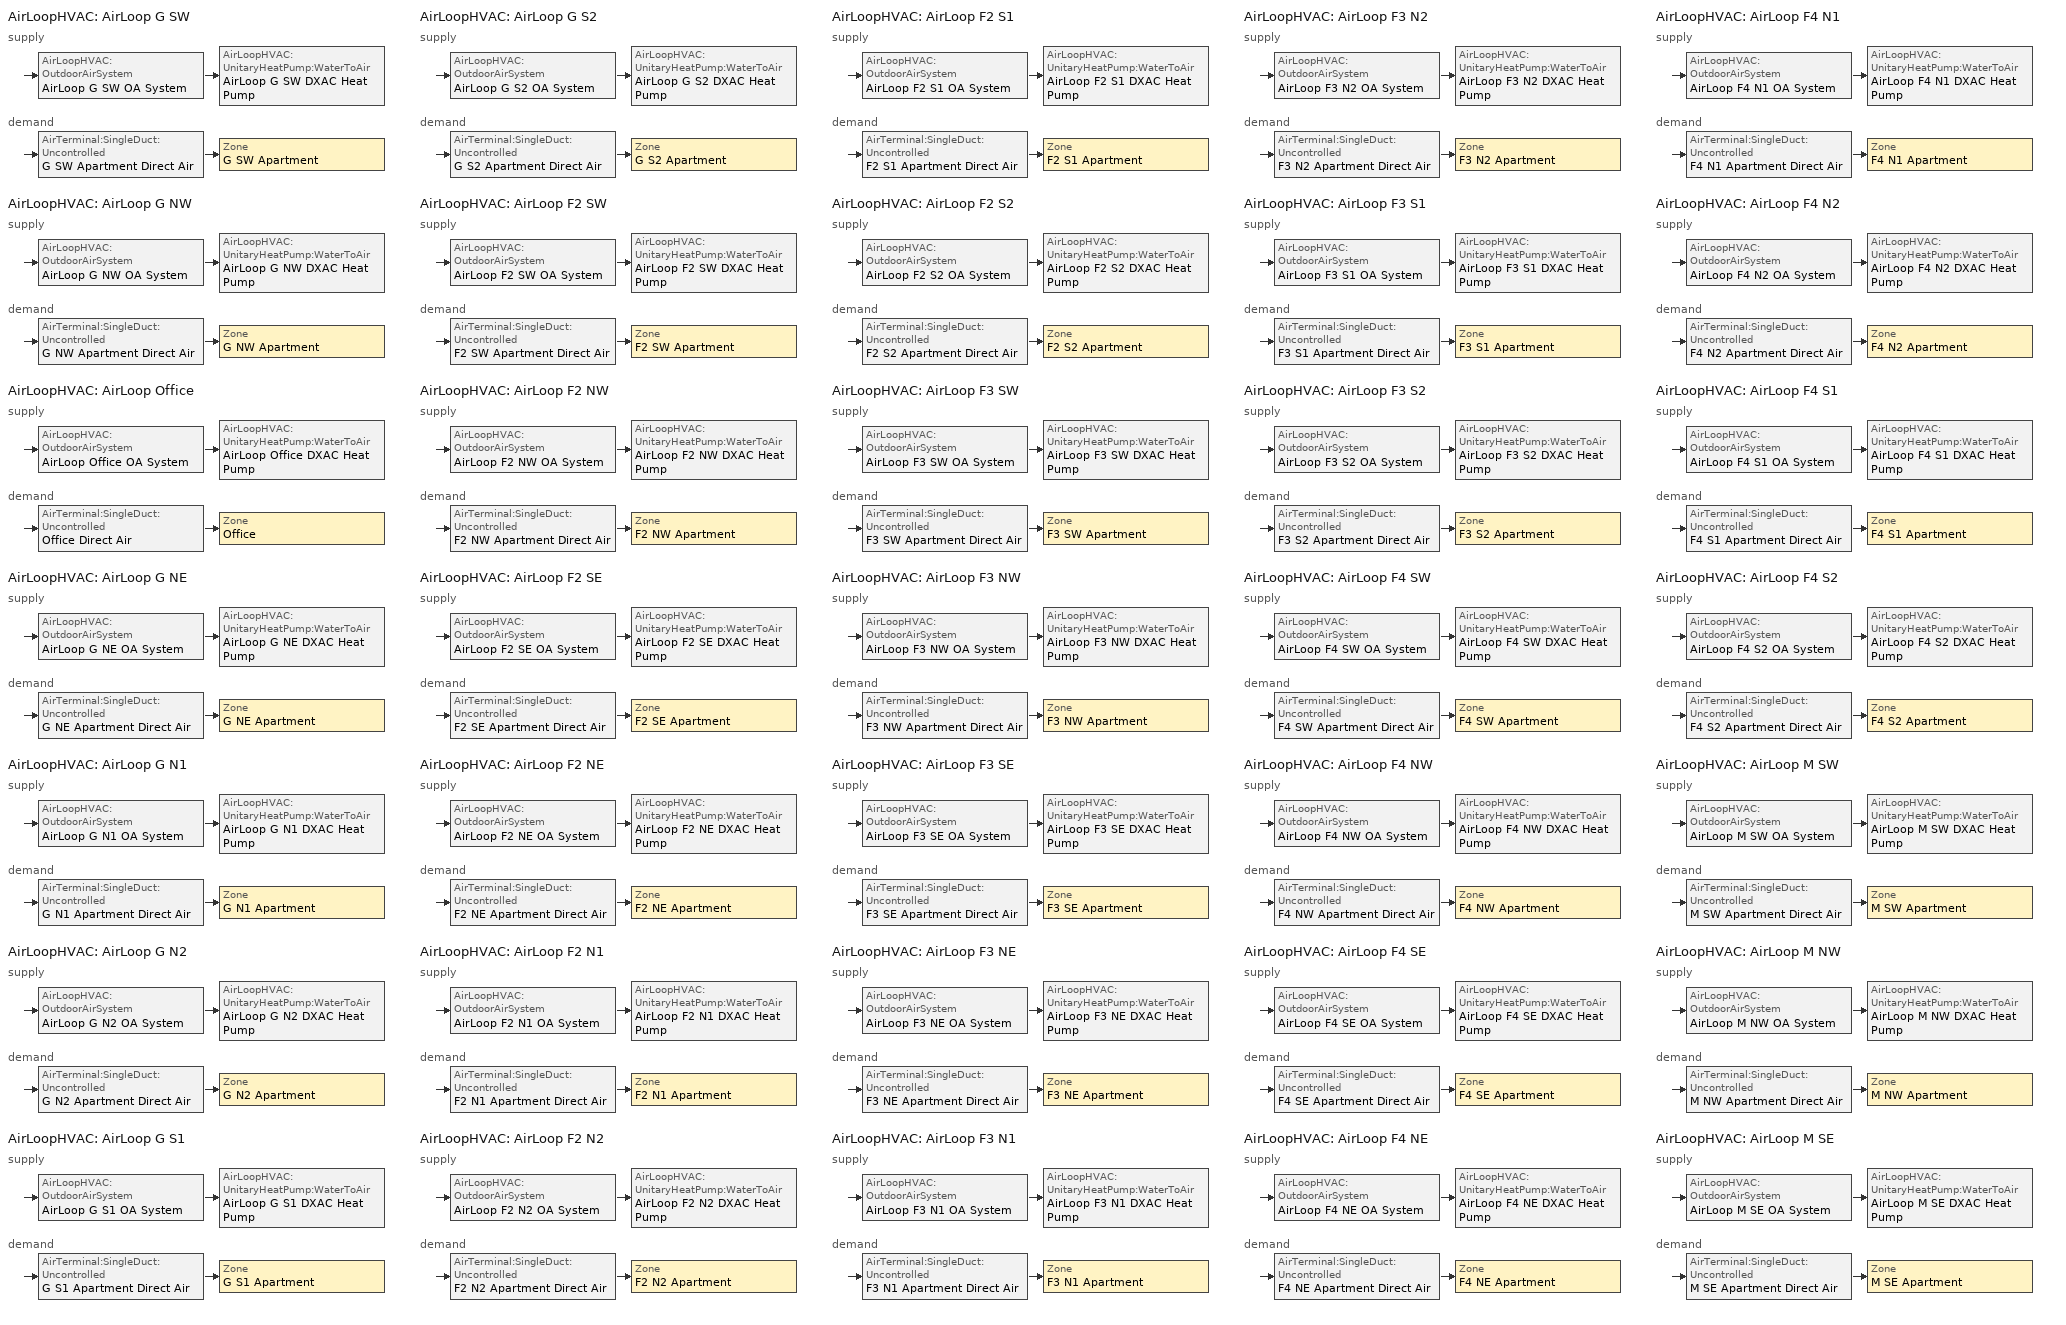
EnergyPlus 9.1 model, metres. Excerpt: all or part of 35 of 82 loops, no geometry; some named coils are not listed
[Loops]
AirLoopHVAC 'AirLoop G SW'
 supply: AirLoopHVAC:OutdoorAirSystem 'AirLoop G SW OA System' > AirLoopHVAC:UnitaryHeatPump:WaterToAir 'AirLoop G SW DXAC Heat Pump'
 demand: AirTerminal:SingleDuct:Uncontrolled 'G SW Apartment Direct Air' > Zone 'G SW Apartment'
AirLoopHVAC 'AirLoop G NW'
 supply: AirLoopHVAC:OutdoorAirSystem 'AirLoop G NW OA System' > AirLoopHVAC:UnitaryHeatPump:WaterToAir 'AirLoop G NW DXAC Heat Pump'
 demand: AirTerminal:SingleDuct:Uncontrolled 'G NW Apartment Direct Air' > Zone 'G NW Apartment'
AirLoopHVAC 'AirLoop Office'
 supply: AirLoopHVAC:OutdoorAirSystem 'AirLoop Office OA System' > AirLoopHVAC:UnitaryHeatPump:WaterToAir 'AirLoop Office DXAC Heat Pump'
 demand: AirTerminal:SingleDuct:Uncontrolled 'Office Direct Air' > Zone 'Office'
AirLoopHVAC 'AirLoop G NE'
 supply: AirLoopHVAC:OutdoorAirSystem 'AirLoop G NE OA System' > AirLoopHVAC:UnitaryHeatPump:WaterToAir 'AirLoop G NE DXAC Heat Pump'
 demand: AirTerminal:SingleDuct:Uncontrolled 'G NE Apartment Direct Air' > Zone 'G NE Apartment'
AirLoopHVAC 'AirLoop G N1'
 supply: AirLoopHVAC:OutdoorAirSystem 'AirLoop G N1 OA System' > AirLoopHVAC:UnitaryHeatPump:WaterToAir 'AirLoop G N1 DXAC Heat Pump'
 demand: AirTerminal:SingleDuct:Uncontrolled 'G N1 Apartment Direct Air' > Zone 'G N1 Apartment'
AirLoopHVAC 'AirLoop G N2'
 supply: AirLoopHVAC:OutdoorAirSystem 'AirLoop G N2 OA System' > AirLoopHVAC:UnitaryHeatPump:WaterToAir 'AirLoop G N2 DXAC Heat Pump'
 demand: AirTerminal:SingleDuct:Uncontrolled 'G N2 Apartment Direct Air' > Zone 'G N2 Apartment'
AirLoopHVAC 'AirLoop G S1'
 supply: AirLoopHVAC:OutdoorAirSystem 'AirLoop G S1 OA System' > AirLoopHVAC:UnitaryHeatPump:WaterToAir 'AirLoop G S1 DXAC Heat Pump'
 demand: AirTerminal:SingleDuct:Uncontrolled 'G S1 Apartment Direct Air' > Zone 'G S1 Apartment'
AirLoopHVAC 'AirLoop G S2'
 supply: AirLoopHVAC:OutdoorAirSystem 'AirLoop G S2 OA System' > AirLoopHVAC:UnitaryHeatPump:WaterToAir 'AirLoop G S2 DXAC Heat Pump'
 demand: AirTerminal:SingleDuct:Uncontrolled 'G S2 Apartment Direct Air' > Zone 'G S2 Apartment'
AirLoopHVAC 'AirLoop F2 SW'
 supply: AirLoopHVAC:OutdoorAirSystem 'AirLoop F2 SW OA System' > AirLoopHVAC:UnitaryHeatPump:WaterToAir 'AirLoop F2 SW DXAC Heat Pump'
 demand: AirTerminal:SingleDuct:Uncontrolled 'F2 SW Apartment Direct Air' > Zone 'F2 SW Apartment'
AirLoopHVAC 'AirLoop F2 NW'
 supply: AirLoopHVAC:OutdoorAirSystem 'AirLoop F2 NW OA System' > AirLoopHVAC:UnitaryHeatPump:WaterToAir 'AirLoop F2 NW DXAC Heat Pump'
 demand: AirTerminal:SingleDuct:Uncontrolled 'F2 NW Apartment Direct Air' > Zone 'F2 NW Apartment'
AirLoopHVAC 'AirLoop F2 SE'
 supply: AirLoopHVAC:OutdoorAirSystem 'AirLoop F2 SE OA System' > AirLoopHVAC:UnitaryHeatPump:WaterToAir 'AirLoop F2 SE DXAC Heat Pump'
 demand: AirTerminal:SingleDuct:Uncontrolled 'F2 SE Apartment Direct Air' > Zone 'F2 SE Apartment'
AirLoopHVAC 'AirLoop F2 NE'
 supply: AirLoopHVAC:OutdoorAirSystem 'AirLoop F2 NE OA System' > AirLoopHVAC:UnitaryHeatPump:WaterToAir 'AirLoop F2 NE DXAC Heat Pump'
 demand: AirTerminal:SingleDuct:Uncontrolled 'F2 NE Apartment Direct Air' > Zone 'F2 NE Apartment'
AirLoopHVAC 'AirLoop F2 N1'
 supply: AirLoopHVAC:OutdoorAirSystem 'AirLoop F2 N1 OA System' > AirLoopHVAC:UnitaryHeatPump:WaterToAir 'AirLoop F2 N1 DXAC Heat Pump'
 demand: AirTerminal:SingleDuct:Uncontrolled 'F2 N1 Apartment Direct Air' > Zone 'F2 N1 Apartment'
AirLoopHVAC 'AirLoop F2 N2'
 supply: AirLoopHVAC:OutdoorAirSystem 'AirLoop F2 N2 OA System' > AirLoopHVAC:UnitaryHeatPump:WaterToAir 'AirLoop F2 N2 DXAC Heat Pump'
 demand: AirTerminal:SingleDuct:Uncontrolled 'F2 N2 Apartment Direct Air' > Zone 'F2 N2 Apartment'
AirLoopHVAC 'AirLoop F2 S1'
 supply: AirLoopHVAC:OutdoorAirSystem 'AirLoop F2 S1 OA System' > AirLoopHVAC:UnitaryHeatPump:WaterToAir 'AirLoop F2 S1 DXAC Heat Pump'
 demand: AirTerminal:SingleDuct:Uncontrolled 'F2 S1 Apartment Direct Air' > Zone 'F2 S1 Apartment'
AirLoopHVAC 'AirLoop F2 S2'
 supply: AirLoopHVAC:OutdoorAirSystem 'AirLoop F2 S2 OA System' > AirLoopHVAC:UnitaryHeatPump:WaterToAir 'AirLoop F2 S2 DXAC Heat Pump'
 demand: AirTerminal:SingleDuct:Uncontrolled 'F2 S2 Apartment Direct Air' > Zone 'F2 S2 Apartment'
AirLoopHVAC 'AirLoop F3 SW'
 supply: AirLoopHVAC:OutdoorAirSystem 'AirLoop F3 SW OA System' > AirLoopHVAC:UnitaryHeatPump:WaterToAir 'AirLoop F3 SW DXAC Heat Pump'
 demand: AirTerminal:SingleDuct:Uncontrolled 'F3 SW Apartment Direct Air' > Zone 'F3 SW Apartment'
AirLoopHVAC 'AirLoop F3 NW'
 supply: AirLoopHVAC:OutdoorAirSystem 'AirLoop F3 NW OA System' > AirLoopHVAC:UnitaryHeatPump:WaterToAir 'AirLoop F3 NW DXAC Heat Pump'
 demand: AirTerminal:SingleDuct:Uncontrolled 'F3 NW Apartment Direct Air' > Zone 'F3 NW Apartment'
AirLoopHVAC 'AirLoop F3 SE'
 supply: AirLoopHVAC:OutdoorAirSystem 'AirLoop F3 SE OA System' > AirLoopHVAC:UnitaryHeatPump:WaterToAir 'AirLoop F3 SE DXAC Heat Pump'
 demand: AirTerminal:SingleDuct:Uncontrolled 'F3 SE Apartment Direct Air' > Zone 'F3 SE Apartment'
AirLoopHVAC 'AirLoop F3 NE'
 supply: AirLoopHVAC:OutdoorAirSystem 'AirLoop F3 NE OA System' > AirLoopHVAC:UnitaryHeatPump:WaterToAir 'AirLoop F3 NE DXAC Heat Pump'
 demand: AirTerminal:SingleDuct:Uncontrolled 'F3 NE Apartment Direct Air' > Zone 'F3 NE Apartment'
AirLoopHVAC 'AirLoop F3 N1'
 supply: AirLoopHVAC:OutdoorAirSystem 'AirLoop F3 N1 OA System' > AirLoopHVAC:UnitaryHeatPump:WaterToAir 'AirLoop F3 N1 DXAC Heat Pump'
 demand: AirTerminal:SingleDuct:Uncontrolled 'F3 N1 Apartment Direct Air' > Zone 'F3 N1 Apartment'
AirLoopHVAC 'AirLoop F3 N2'
 supply: AirLoopHVAC:OutdoorAirSystem 'AirLoop F3 N2 OA System' > AirLoopHVAC:UnitaryHeatPump:WaterToAir 'AirLoop F3 N2 DXAC Heat Pump'
 demand: AirTerminal:SingleDuct:Uncontrolled 'F3 N2 Apartment Direct Air' > Zone 'F3 N2 Apartment'
AirLoopHVAC 'AirLoop F3 S1'
 supply: AirLoopHVAC:OutdoorAirSystem 'AirLoop F3 S1 OA System' > AirLoopHVAC:UnitaryHeatPump:WaterToAir 'AirLoop F3 S1 DXAC Heat Pump'
 demand: AirTerminal:SingleDuct:Uncontrolled 'F3 S1 Apartment Direct Air' > Zone 'F3 S1 Apartment'
AirLoopHVAC 'AirLoop F3 S2'
 supply: AirLoopHVAC:OutdoorAirSystem 'AirLoop F3 S2 OA System' > AirLoopHVAC:UnitaryHeatPump:WaterToAir 'AirLoop F3 S2 DXAC Heat Pump'
 demand: AirTerminal:SingleDuct:Uncontrolled 'F3 S2 Apartment Direct Air' > Zone 'F3 S2 Apartment'
AirLoopHVAC 'AirLoop F4 SW'
 supply: AirLoopHVAC:OutdoorAirSystem 'AirLoop F4 SW OA System' > AirLoopHVAC:UnitaryHeatPump:WaterToAir 'AirLoop F4 SW DXAC Heat Pump'
 demand: AirTerminal:SingleDuct:Uncontrolled 'F4 SW Apartment Direct Air' > Zone 'F4 SW Apartment'
AirLoopHVAC 'AirLoop F4 NW'
 supply: AirLoopHVAC:OutdoorAirSystem 'AirLoop F4 NW OA System' > AirLoopHVAC:UnitaryHeatPump:WaterToAir 'AirLoop F4 NW DXAC Heat Pump'
 demand: AirTerminal:SingleDuct:Uncontrolled 'F4 NW Apartment Direct Air' > Zone 'F4 NW Apartment'
AirLoopHVAC 'AirLoop F4 SE'
 supply: AirLoopHVAC:OutdoorAirSystem 'AirLoop F4 SE OA System' > AirLoopHVAC:UnitaryHeatPump:WaterToAir 'AirLoop F4 SE DXAC Heat Pump'
 demand: AirTerminal:SingleDuct:Uncontrolled 'F4 SE Apartment Direct Air' > Zone 'F4 SE Apartment'
AirLoopHVAC 'AirLoop F4 NE'
 supply: AirLoopHVAC:OutdoorAirSystem 'AirLoop F4 NE OA System' > AirLoopHVAC:UnitaryHeatPump:WaterToAir 'AirLoop F4 NE DXAC Heat Pump'
 demand: AirTerminal:SingleDuct:Uncontrolled 'F4 NE Apartment Direct Air' > Zone 'F4 NE Apartment'
AirLoopHVAC 'AirLoop F4 N1'
 supply: AirLoopHVAC:OutdoorAirSystem 'AirLoop F4 N1 OA System' > AirLoopHVAC:UnitaryHeatPump:WaterToAir 'AirLoop F4 N1 DXAC Heat Pump'
 demand: AirTerminal:SingleDuct:Uncontrolled 'F4 N1 Apartment Direct Air' > Zone 'F4 N1 Apartment'
AirLoopHVAC 'AirLoop F4 N2'
 supply: AirLoopHVAC:OutdoorAirSystem 'AirLoop F4 N2 OA System' > AirLoopHVAC:UnitaryHeatPump:WaterToAir 'AirLoop F4 N2 DXAC Heat Pump'
 demand: AirTerminal:SingleDuct:Uncontrolled 'F4 N2 Apartment Direct Air' > Zone 'F4 N2 Apartment'
AirLoopHVAC 'AirLoop F4 S1'
 supply: AirLoopHVAC:OutdoorAirSystem 'AirLoop F4 S1 OA System' > AirLoopHVAC:UnitaryHeatPump:WaterToAir 'AirLoop F4 S1 DXAC Heat Pump'
 demand: AirTerminal:SingleDuct:Uncontrolled 'F4 S1 Apartment Direct Air' > Zone 'F4 S1 Apartment'
AirLoopHVAC 'AirLoop F4 S2'
 supply: AirLoopHVAC:OutdoorAirSystem 'AirLoop F4 S2 OA System' > AirLoopHVAC:UnitaryHeatPump:WaterToAir 'AirLoop F4 S2 DXAC Heat Pump'
 demand: AirTerminal:SingleDuct:Uncontrolled 'F4 S2 Apartment Direct Air' > Zone 'F4 S2 Apartment'
AirLoopHVAC 'AirLoop M SW'
 supply: AirLoopHVAC:OutdoorAirSystem 'AirLoop M SW OA System' > AirLoopHVAC:UnitaryHeatPump:WaterToAir 'AirLoop M SW DXAC Heat Pump'
 demand: AirTerminal:SingleDuct:Uncontrolled 'M SW Apartment Direct Air' > Zone 'M SW Apartment'
AirLoopHVAC 'AirLoop M NW'
 supply: AirLoopHVAC:OutdoorAirSystem 'AirLoop M NW OA System' > AirLoopHVAC:UnitaryHeatPump:WaterToAir 'AirLoop M NW DXAC Heat Pump'
 demand: AirTerminal:SingleDuct:Uncontrolled 'M NW Apartment Direct Air' > Zone 'M NW Apartment'
AirLoopHVAC 'AirLoop M SE'
 supply: AirLoopHVAC:OutdoorAirSystem 'AirLoop M SE OA System' > AirLoopHVAC:UnitaryHeatPump:WaterToAir 'AirLoop M SE DXAC Heat Pump'
 demand: AirTerminal:SingleDuct:Uncontrolled 'M SE Apartment Direct Air' > Zone 'M SE Apartment'
[Sizing:Zone] Zone Cooling Design Supply Air Temperature Input Method=SupplyAirTemperature; Zone Cooling Design Supply Air Temperature {C}=14; Zone Heating Design Supply Air Temperature Input Method=SupplyAirTemperature; Zone Heating Design Supply Air Temperature {C}=40; Zone Cooling Design Supply Air Humidity Ratio {kgWater/kgDryAir}=0.008; Zone Heating Design Supply Air Humidity Ratio {kgWater/kgDryAir}=0.008; Cooling Design Air Flow Method=DesignDay; Cooling Design Air Flow Rate {m3/s}=0; Cooling Minimum Air Flow Fraction=0; Heating Design Air Flow Method=DesignDay; Heating Design Air Flow Rate {m3/s}=0; Heating Maximum Air Flow Fraction=0
Name | Design Specification Outdoor Air Object
G SW Apartment | SZ DSOA G SW Apartment
G NW Apartment | SZ DSOA G NW Apartment
Office | SZ DSOA Office
G NE Apartment | SZ DSOA G NE Apartment
G N1 Apartment | SZ DSOA G N1 Apartment
G N2 Apartment | SZ DSOA G N2 Apartment
G S1 Apartment | SZ DSOA G S1 Apartment
G S2 Apartment | SZ DSOA G S2 Apartment
F2 SW Apartment | SZ DSOA F2 SW Apartment
F2 NW Apartment | SZ DSOA F2 NW Apartment
F2 SE Apartment | SZ DSOA F2 SE Apartment
F2 NE Apartment | SZ DSOA F2 NE Apartment
F2 N1 Apartment | SZ DSOA F2 N1 Apartment
F2 N2 Apartment | SZ DSOA F2 N2 Apartment
F2 S1 Apartment | SZ DSOA F2 S1 Apartment
F2 S2 Apartment | SZ DSOA F2 S2 Apartment
F3 SW Apartment | SZ DSOA F3 SW Apartment
F3 NW Apartment | SZ DSOA F3 NW Apartment
F3 SE Apartment | SZ DSOA F3 SE Apartment
F3 NE Apartment | SZ DSOA F3 NE Apartment
F3 N1 Apartment | SZ DSOA F3 N1 Apartment
F3 N2 Apartment | SZ DSOA F3 N2 Apartment
F3 S1 Apartment | SZ DSOA F3 S1 Apartment
F3 S2 Apartment | SZ DSOA F3 S2 Apartment
F4 SW Apartment | SZ DSOA F4 SW Apartment
F4 NW Apartment | SZ DSOA F4 NW Apartment
F4 SE Apartment | SZ DSOA F4 SE Apartment
F4 NE Apartment | SZ DSOA F4 NE Apartment
F4 N1 Apartment | SZ DSOA F4 N1 Apartment
F4 N2 Apartment | SZ DSOA F4 N2 Apartment
F4 S1 Apartment | SZ DSOA F4 S1 Apartment
F4 S2 Apartment | SZ DSOA F4 S2 Apartment
M SW Apartment | SZ DSOA M SW Apartment
M NW Apartment | SZ DSOA M NW Apartment
M SE Apartment | SZ DSOA M SE Apartment
[DesignSpecification:OutdoorAir] Outdoor Air Method=Flow/Area
Name | Outdoor Air Flow per Zone Floor Area {m3/s-m2}
SZ DSOA G SW Apartment; SZ DSOA G NW Apartment; SZ DSOA G NE Apartment; SZ DSOA G N1 Apartment; SZ DSOA G N2 Apartment; SZ DSOA G S1 Apartment; SZ DSOA G S2 Apartment; SZ DSOA F2 SW Apartment; SZ DSOA F2 NW Apartment; SZ DSOA F2 SE Apartment; SZ DSOA F2 NE Apartment; SZ DSOA F2 N1 Apartment; SZ DSOA F2 N2 Apartment; SZ DSOA F2 S1 Apartment; SZ DSOA F2 S2 Apartment; SZ DSOA F3 SW Apartment; SZ DSOA F3 NW Apartment; SZ DSOA F3 SE Apartment; SZ DSOA F3 NE Apartment; SZ DSOA F3 N1 Apartment; SZ DSOA F3 N2 Apartment; SZ DSOA F3 S1 Apartment; SZ DSOA F3 S2 Apartment; SZ DSOA F4 SW Apartment; SZ DSOA F4 NW Apartment; SZ DSOA F4 SE Apartment; SZ DSOA F4 NE Apartment; SZ DSOA F4 N1 Apartment; SZ DSOA F4 N2 Apartment; SZ DSOA F4 S1 Apartment; SZ DSOA F4 S2 Apartment; SZ DSOA M SW Apartment; SZ DSOA M NW Apartment; SZ DSOA M SE Apartment | 0.000294083
SZ DSOA Office | 0.000431773
[Sizing:System] Type of Load to Size On=Sensible; Design Outdoor Air Flow Rate {m3/s}=autosize; Central Heating Maximum System Air Flow Ratio=1; Preheat Design Temperature {C}=7; Preheat Design Humidity Ratio {kgWater/kgDryAir}=0.008; Precool Design Temperature {C}=11; Precool Design Humidity Ratio {kgWater/kgDryAir}=0.008; Central Cooling Design Supply Air Temperature {C}=14; Central Heating Design Supply Air Temperature {C}=40; Type of Zone Sum to Use=NonCoincident; 100% Outdoor Air in Cooling=No; 100% Outdoor Air in Heating=No; Central Cooling Design Supply Air Humidity Ratio {kgWater/kgDryAir}=0.008; Central Heating Design Supply Air Humidity Ratio {kgWater/kgDryAir}=0.008; Cooling Supply Air Flow Rate Method=DesignDay; Cooling Supply Air Flow Rate {m3/s}=0; Heating Supply Air Flow Rate Method=DesignDay; Heating Supply Air Flow Rate {m3/s}=0; System Outdoor Air Method=ZoneSum; Zone Maximum Outdoor Air Fraction=1; Cooling Design Capacity Method=CoolingDesignCapacity; Cooling Design Capacity {W}=autosize; Heating Design Capacity Method=HeatingDesignCapacity; Heating Design Capacity {W}=autosize; Central Cooling Capacity Control Method=OnOff
AirLoop G SW; AirLoop G NW; AirLoop Office; AirLoop G NE; AirLoop G N1; AirLoop G N2; AirLoop G S1; AirLoop G S2; AirLoop F2 SW; AirLoop F2 NW; AirLoop F2 SE; AirLoop F2 NE; AirLoop F2 N1; AirLoop F2 N2; AirLoop F2 S1; AirLoop F2 S2; AirLoop F3 SW; AirLoop F3 NW; AirLoop F3 SE; AirLoop F3 NE; AirLoop F3 N1; AirLoop F3 N2; AirLoop F3 S1; AirLoop F3 S2; AirLoop F4 SW; AirLoop F4 NW; AirLoop F4 SE; AirLoop F4 NE; AirLoop F4 N1; AirLoop F4 N2; AirLoop F4 S1; AirLoop F4 S2; AirLoop M SW; AirLoop M NW; AirLoop M SE
[ZoneControl:Thermostat] Control 1=AptCoolingSetPoint; Control 2=AptHeatingSetPoint
Name | Zone or ZoneList | Control Type Schedule | Control 3
G SW Apartment Thermostat | G SW Apartment | ZONE CONTROL TYPE SCHED | S Apartment Cooling Setpoints Dual SP Control
G NW Apartment Thermostat | G NW Apartment | Zone Control Type Sched | N Apartment Cooling Setpoints Dual SP Control
Office Thermostat | Office | Zone Control Type Sched | Apartment Cooling Setpoints Dual SP Control
G NE Apartment Thermostat | G NE Apartment | Zone Control Type Sched | N Apartment Cooling Setpoints Dual SP Control
G N1 Apartment Thermostat | G N1 Apartment | Zone Control Type Sched | N Apartment Cooling Setpoints Dual SP Control
G N2 Apartment Thermostat | G N2 Apartment | Zone Control Type Sched | N Apartment Cooling Setpoints Dual SP Control
G S1 Apartment Thermostat | G S1 Apartment | Zone Control Type Sched | S Apartment Cooling Setpoints Dual SP Control
G S2 Apartment Thermostat | G S2 Apartment | Zone Control Type Sched | S Apartment Cooling Setpoints Dual SP Control
F2 SW Apartment Thermostat | F2 SW Apartment | Zone Control Type Sched | S Apartment Cooling Setpoints Dual SP Control
F2 NW Apartment Thermostat | F2 NW Apartment | Zone Control Type Sched | N Apartment Cooling Setpoints Dual SP Control
F2 SE Apartment Thermostat | F2 SE Apartment | Zone Control Type Sched | S Apartment Cooling Setpoints Dual SP Control
F2 NE Apartment Thermostat | F2 NE Apartment | Zone Control Type Sched | N Apartment Cooling Setpoints Dual SP Control
F2 N1 Apartment Thermostat | F2 N1 Apartment | Zone Control Type Sched | N Apartment Cooling Setpoints Dual SP Control
F2 N2 Apartment Thermostat | F2 N2 Apartment | Zone Control Type Sched | N Apartment Cooling Setpoints Dual SP Control
F2 S1 Apartment Thermostat | F2 S1 Apartment | Zone Control Type Sched | S Apartment Cooling Setpoints Dual SP Control
F2 S2 Apartment Thermostat | F2 S2 Apartment | Zone Control Type Sched | S Apartment Cooling Setpoints Dual SP Control
F3 SW Apartment Thermostat | F3 SW Apartment | Zone Control Type Sched | S Apartment Cooling Setpoints Dual SP Control
F3 NW Apartment Thermostat | F3 NW Apartment | Zone Control Type Sched | N Apartment Cooling Setpoints Dual SP Control
F3 SE Apartment Thermostat | F3 SE Apartment | Zone Control Type Sched | S Apartment Cooling Setpoints Dual SP Control
F3 NE Apartment Thermostat | F3 NE Apartment | Zone Control Type Sched | N Apartment Cooling Setpoints Dual SP Control
F3 N1 Apartment Thermostat | F3 N1 Apartment | Zone Control Type Sched | N Apartment Cooling Setpoints Dual SP Control
F3 N2 Apartment Thermostat | F3 N2 Apartment | Zone Control Type Sched | N Apartment Cooling Setpoints Dual SP Control
F3 S1 Apartment Thermostat | F3 S1 Apartment | Zone Control Type Sched | S Apartment Cooling Setpoints Dual SP Control
F3 S2 Apartment Thermostat | F3 S2 Apartment | Zone Control Type Sched | S Apartment Cooling Setpoints Dual SP Control
F4 SW Apartment Thermostat | F4 SW Apartment | Zone Control Type Sched | S Apartment Cooling Setpoints Dual SP Control
F4 NW Apartment Thermostat | F4 NW Apartment | Zone Control Type Sched | N Apartment Cooling Setpoints Dual SP Control
F4 SE Apartment Thermostat | F4 SE Apartment | Zone Control Type Sched | S Apartment Cooling Setpoints Dual SP Control
F4 NE Apartment Thermostat | F4 NE Apartment | Zone Control Type Sched | N Apartment Cooling Setpoints Dual SP Control
F4 N1 Apartment Thermostat | F4 N1 Apartment | Zone Control Type Sched | N Apartment Cooling Setpoints Dual SP Control
F4 N2 Apartment Thermostat | F4 N2 Apartment | Zone Control Type Sched | N Apartment Cooling Setpoints Dual SP Control
F4 S1 Apartment Thermostat | F4 S1 Apartment | Zone Control Type Sched | S Apartment Cooling Setpoints Dual SP Control
F4 S2 Apartment Thermostat | F4 S2 Apartment | Zone Control Type Sched | S Apartment Cooling Setpoints Dual SP Control
M SW Apartment Thermostat | M SW Apartment | Zone Control Type Sched | S Apartment Cooling Setpoints Dual SP Control
M NW Apartment Thermostat | M NW Apartment | Zone Control Type Sched | N Apartment Cooling Setpoints Dual SP Control
M SE Apartment Thermostat | M SE Apartment | Zone Control Type Sched | S Apartment Cooling Setpoints Dual SP Control
[ThermostatSetpoint:SingleHeating]
AptHeatingSetPoint: Setpoint Temperature Schedule=HTGSETP_APT_SCH
[ThermostatSetpoint:SingleCooling]
AptCoolingSetPoint: Setpoint Temperature Schedule=CLGSETP_APT_SCH
[ThermostatSetpoint:DualSetpoint]
Name | Heating Setpoint Temperature Schedule | Cooling Setpoint Temperature Schedule
Apartment Cooling Setpoints Dual SP Control | HTGSETP_APT_SCH | CLGSETP_APT_SCH
S Apartment Cooling Setpoints Dual SP Control | S HTGSETP_APT_SCH | S CLGSETP_APT_SCH
N Apartment Cooling Setpoints Dual SP Control | N HTGSETP_APT_SCH | N CLGSETP_APT_SCH
[AirTerminal:SingleDuct:Uncontrolled] Availability Schedule=All On; Maximum Air Flow Rate {m3/s}=autosize
G SW Apartment Direct Air; G NW Apartment Direct Air; Office Direct Air; G NE Apartment Direct Air; G N1 Apartment Direct Air; G N2 Apartment Direct Air; G S1 Apartment Direct Air; G S2 Apartment Direct Air; F2 SW Apartment Direct Air; F2 NW Apartment Direct Air; F2 SE Apartment Direct Air; F2 NE Apartment Direct Air; F2 N1 Apartment Direct Air; F2 N2 Apartment Direct Air; F2 S1 Apartment Direct Air; F2 S2 Apartment Direct Air; F3 SW Apartment Direct Air; F3 NW Apartment Direct Air; F3 SE Apartment Direct Air; F3 NE Apartment Direct Air; F3 N1 Apartment Direct Air; F3 N2 Apartment Direct Air; F3 S1 Apartment Direct Air; F3 S2 Apartment Direct Air; F4 SW Apartment Direct Air; F4 NW Apartment Direct Air; F4 SE Apartment Direct Air; F4 NE Apartment Direct Air; F4 N1 Apartment Direct Air; F4 N2 Apartment Direct Air; F4 S1 Apartment Direct Air; F4 S2 Apartment Direct Air; M SW Apartment Direct Air; M NW Apartment Direct Air; M SE Apartment Direct Air
[Zone equipment]
G SW Apartment: G SW Apartment Direct Air
G NW Apartment: G NW Apartment Direct Air
Office: Office Direct Air
G NE Apartment: G NE Apartment Direct Air
G N1 Apartment: G N1 Apartment Direct Air
G N2 Apartment: G N2 Apartment Direct Air
G S1 Apartment: G S1 Apartment Direct Air
G S2 Apartment: G S2 Apartment Direct Air
F2 SW Apartment: F2 SW Apartment Direct Air
F2 NW Apartment: F2 NW Apartment Direct Air
F2 SE Apartment: F2 SE Apartment Direct Air
F2 NE Apartment: F2 NE Apartment Direct Air
F2 N1 Apartment: F2 N1 Apartment Direct Air
F2 N2 Apartment: F2 N2 Apartment Direct Air
F2 S1 Apartment: F2 S1 Apartment Direct Air
F2 S2 Apartment: F2 S2 Apartment Direct Air
F3 SW Apartment: F3 SW Apartment Direct Air
F3 NW Apartment: F3 NW Apartment Direct Air
F3 SE Apartment: F3 SE Apartment Direct Air
F3 NE Apartment: F3 NE Apartment Direct Air
F3 N1 Apartment: F3 N1 Apartment Direct Air
F3 N2 Apartment: F3 N2 Apartment Direct Air
F3 S1 Apartment: F3 S1 Apartment Direct Air
F3 S2 Apartment: F3 S2 Apartment Direct Air
F4 SW Apartment: F4 SW Apartment Direct Air
F4 NW Apartment: F4 NW Apartment Direct Air
F4 SE Apartment: F4 SE Apartment Direct Air
F4 NE Apartment: F4 NE Apartment Direct Air
F4 N1 Apartment: F4 N1 Apartment Direct Air
F4 N2 Apartment: F4 N2 Apartment Direct Air
F4 S1 Apartment: F4 S1 Apartment Direct Air
F4 S2 Apartment: F4 S2 Apartment Direct Air
M SW Apartment: M SW Apartment Direct Air
M NW Apartment: M NW Apartment Direct Air
M SE Apartment: M SE Apartment Direct Air
[Fan:OnOff] Availability Schedule=All On; Fan Total Efficiency=0.55575; Pressure Rise {Pa}=622.5; Maximum Flow Rate {m3/s}=autosize; Motor Efficiency=0.855; Motor In Airstream Fraction=1
AirLoop G SW Supply Fan; AirLoop G NW Supply Fan; AirLoop Office Supply Fan; AirLoop G NE Supply Fan; AirLoop G N1 Supply Fan; AirLoop G N2 Supply Fan; AirLoop G S1 Supply Fan; AirLoop G S2 Supply Fan; AirLoop F2 SW Supply Fan; AirLoop F2 NW Supply Fan; AirLoop F2 SE Supply Fan; AirLoop F2 NE Supply Fan; AirLoop F2 N1 Supply Fan; AirLoop F2 N2 Supply Fan; AirLoop F2 S1 Supply Fan; AirLoop F2 S2 Supply Fan; AirLoop F3 SW Supply Fan; AirLoop F3 NW Supply Fan; AirLoop F3 SE Supply Fan; AirLoop F3 NE Supply Fan; AirLoop F3 N1 Supply Fan; AirLoop F3 N2 Supply Fan; AirLoop F3 S1 Supply Fan; AirLoop F3 S2 Supply Fan; AirLoop F4 SW Supply Fan; AirLoop F4 NW Supply Fan; AirLoop F4 SE Supply Fan; AirLoop F4 NE Supply Fan; AirLoop F4 N1 Supply Fan; AirLoop F4 N2 Supply Fan; AirLoop F4 S1 Supply Fan; AirLoop F4 S2 Supply Fan; AirLoop M SW Supply Fan; AirLoop M NW Supply Fan; AirLoop M SE Supply Fan
[Coil:Heating:Electric] Availability Schedule=All On; Efficiency=1; Nominal Capacity {W}=autosize
Heat Pump DX Supp Heating Coil AirLoop G SW; Heat Pump DX Supp Heating Coil AirLoop G NW; Heat Pump DX Supp Heating Coil AirLoop Office; Heat Pump DX Supp Heating Coil AirLoop G NE; Heat Pump DX Supp Heating Coil AirLoop G N1; Heat Pump DX Supp Heating Coil AirLoop G N2; Heat Pump DX Supp Heating Coil AirLoop G S1; Heat Pump DX Supp Heating Coil AirLoop G S2; Heat Pump DX Supp Heating Coil AirLoop F2 SW; Heat Pump DX Supp Heating Coil AirLoop F2 NW; Heat Pump DX Supp Heating Coil AirLoop F2 SE; Heat Pump DX Supp Heating Coil AirLoop F2 NE; Heat Pump DX Supp Heating Coil AirLoop F2 N1; Heat Pump DX Supp Heating Coil AirLoop F2 N2; Heat Pump DX Supp Heating Coil AirLoop F2 S1; Heat Pump DX Supp Heating Coil AirLoop F2 S2; Heat Pump DX Supp Heating Coil AirLoop F3 SW; Heat Pump DX Supp Heating Coil AirLoop F3 NW; Heat Pump DX Supp Heating Coil AirLoop F3 SE; Heat Pump DX Supp Heating Coil AirLoop F3 NE; Heat Pump DX Supp Heating Coil AirLoop F3 N1; Heat Pump DX Supp Heating Coil AirLoop F3 N2; Heat Pump DX Supp Heating Coil AirLoop F3 S1; Heat Pump DX Supp Heating Coil AirLoop F3 S2; Heat Pump DX Supp Heating Coil AirLoop F4 SW; Heat Pump DX Supp Heating Coil AirLoop F4 NW; Heat Pump DX Supp Heating Coil AirLoop F4 SE; Heat Pump DX Supp Heating Coil AirLoop F4 NE; Heat Pump DX Supp Heating Coil AirLoop F4 N1; Heat Pump DX Supp Heating Coil AirLoop F4 N2; Heat Pump DX Supp Heating Coil AirLoop F4 S1; Heat Pump DX Supp Heating Coil AirLoop F4 S2; Heat Pump DX Supp Heating Coil AirLoop M SW; Heat Pump DX Supp Heating Coil AirLoop M NW; Heat Pump DX Supp Heating Coil AirLoop M SE
[AirLoopHVAC:UnitaryHeatPump:WaterToAir] Availability Schedule=All On; Supply Air Flow Rate {m3/s}=autosize; Heating Convergence=0.001; Maximum Cycling Rate {cycles/hr}=2.5; Heat Pump Time Constant {s}=60; Fraction of On-Cycle Power Use=0.01; Heat Pump Fan Delay Time {s}=60; Maximum Supply Air Temperature from Supplemental Heater {C}=50; Fan Placement=BlowThrough; Supply Air Fan Operating Mode Schedule=SupplyFanSch
Name | Controlling Zone or Thermostat Location | Supply Air Fan | Heating Coil | Cooling Coil | Cooling Convergence | Supplemental Heating Coil
AirLoop G SW DXAC Heat Pump | G SW Apartment | AirLoop G SW Supply Fan | Heat Pump Heating Mode AirLoop G SW | Heat Pump Cooling Mode AirLoop G SW | 0.001 | Heat Pump DX Supp Heating Coil AirLoop G SW
AirLoop G NW DXAC Heat Pump | G NW Apartment | AirLoop G NW Supply Fan | Heat Pump Heating Mode AirLoop G NW | Heat Pump Cooling Mode AirLoop G NW | 0.001 | Heat Pump DX Supp Heating Coil AirLoop G NW
AirLoop Office DXAC Heat Pump | Office | AirLoop Office Supply Fan | Heat Pump Heating Mode AirLoop Office | Heat Pump Cooling Mode AirLoop Office | 0.001 | Heat Pump DX Supp Heating Coil AirLoop Office
AirLoop G NE DXAC Heat Pump | G NE Apartment | AirLoop G NE Supply Fan | Heat Pump Heating Mode AirLoop G NE | Heat Pump Cooling Mode AirLoop G NE | 0.001 | Heat Pump DX Supp Heating Coil AirLoop G NE
AirLoop G N1 DXAC Heat Pump | G N1 Apartment | AirLoop G N1 Supply Fan | Heat Pump Heating Mode AirLoop G N1 | Heat Pump Cooling Mode AirLoop G N1 | 0.0001 | Heat Pump DX Supp Heating Coil AirLoop G N1
AirLoop G N2 DXAC Heat Pump | G N2 Apartment | AirLoop G N2 Supply Fan | Heat Pump Heating Mode AirLoop G N2 | Heat Pump Cooling Mode AirLoop G N2 | 0.0001 | Heat Pump DX Supp Heating Coil AirLoop G N2
AirLoop G S1 DXAC Heat Pump | G S1 Apartment | AirLoop G S1 Supply Fan | Heat Pump Heating Mode AirLoop G S1 | Heat Pump Cooling Mode AirLoop G S1 | 0.001 | Heat Pump DX Supp Heating Coil AirLoop G S1
AirLoop G S2 DXAC Heat Pump | G S2 Apartment | AirLoop G S2 Supply Fan | Heat Pump Heating Mode AirLoop G S2 | Heat Pump Cooling Mode AirLoop G S2 | 0.001 | Heat Pump DX Supp Heating Coil AirLoop G S2
AirLoop F2 SW DXAC Heat Pump | F2 SW Apartment | AirLoop F2 SW Supply Fan | Heat Pump Heating Mode AirLoop F2 SW | Heat Pump Cooling Mode AirLoop F2 SW | 0.001 | Heat Pump DX Supp Heating Coil AirLoop F2 SW
AirLoop F2 NW DXAC Heat Pump | F2 NW Apartment | AirLoop F2 NW Supply Fan | Heat Pump Heating Mode AirLoop F2 NW | Heat Pump Cooling Mode AirLoop F2 NW | 0.001 | Heat Pump DX Supp Heating Coil AirLoop F2 NW
AirLoop F2 SE DXAC Heat Pump | F2 SE Apartment | AirLoop F2 SE Supply Fan | Heat Pump Heating Mode AirLoop F2 SE | Heat Pump Cooling Mode AirLoop F2 SE | 0.001 | Heat Pump DX Supp Heating Coil AirLoop F2 SE
AirLoop F2 NE DXAC Heat Pump | F2 NE Apartment | AirLoop F2 NE Supply Fan | Heat Pump Heating Mode AirLoop F2 NE | Heat Pump Cooling Mode AirLoop F2 NE | 0.001 | Heat Pump DX Supp Heating Coil AirLoop F2 NE
AirLoop F2 N1 DXAC Heat Pump | F2 N1 Apartment | AirLoop F2 N1 Supply Fan | Heat Pump Heating Mode AirLoop F2 N1 | Heat Pump Cooling Mode AirLoop F2 N1 | 0.001 | Heat Pump DX Supp Heating Coil AirLoop F2 N1
AirLoop F2 N2 DXAC Heat Pump | F2 N2 Apartment | AirLoop F2 N2 Supply Fan | Heat Pump Heating Mode AirLoop F2 N2 | Heat Pump Cooling Mode AirLoop F2 N2 | 0.001 | Heat Pump DX Supp Heating Coil AirLoop F2 N2
AirLoop F2 S1 DXAC Heat Pump | F2 S1 Apartment | AirLoop F2 S1 Supply Fan | Heat Pump Heating Mode AirLoop F2 S1 | Heat Pump Cooling Mode AirLoop F2 S1 | 0.001 | Heat Pump DX Supp Heating Coil AirLoop F2 S1
AirLoop F2 S2 DXAC Heat Pump | F2 S2 Apartment | AirLoop F2 S2 Supply Fan | Heat Pump Heating Mode AirLoop F2 S2 | Heat Pump Cooling Mode AirLoop F2 S2 | 0.001 | Heat Pump DX Supp Heating Coil AirLoop F2 S2
AirLoop F3 SW DXAC Heat Pump | F3 SW Apartment | AirLoop F3 SW Supply Fan | Heat Pump Heating Mode AirLoop F3 SW | Heat Pump Cooling Mode AirLoop F3 SW | 0.001 | Heat Pump DX Supp Heating Coil AirLoop F3 SW
AirLoop F3 NW DXAC Heat Pump | F3 NW Apartment | AirLoop F3 NW Supply Fan | Heat Pump Heating Mode AirLoop F3 NW | Heat Pump Cooling Mode AirLoop F3 NW | 0.001 | Heat Pump DX Supp Heating Coil AirLoop F3 NW
AirLoop F3 SE DXAC Heat Pump | F3 SE Apartment | AirLoop F3 SE Supply Fan | Heat Pump Heating Mode AirLoop F3 SE | Heat Pump Cooling Mode AirLoop F3 SE | 0.001 | Heat Pump DX Supp Heating Coil AirLoop F3 SE
AirLoop F3 NE DXAC Heat Pump | F3 NE Apartment | AirLoop F3 NE Supply Fan | Heat Pump Heating Mode AirLoop F3 NE | Heat Pump Cooling Mode AirLoop F3 NE | 0.001 | Heat Pump DX Supp Heating Coil AirLoop F3 NE
AirLoop F3 N1 DXAC Heat Pump | F3 N1 Apartment | AirLoop F3 N1 Supply Fan | Heat Pump Heating Mode AirLoop F3 N1 | Heat Pump Cooling Mode AirLoop F3 N1 | 0.001 | Heat Pump DX Supp Heating Coil AirLoop F3 N1
AirLoop F3 N2 DXAC Heat Pump | F3 N2 Apartment | AirLoop F3 N2 Supply Fan | Heat Pump Heating Mode AirLoop F3 N2 | Heat Pump Cooling Mode AirLoop F3 N2 | 0.001 | Heat Pump DX Supp Heating Coil AirLoop F3 N2
AirLoop F3 S1 DXAC Heat Pump | F3 S1 Apartment | AirLoop F3 S1 Supply Fan | Heat Pump Heating Mode AirLoop F3 S1 | Heat Pump Cooling Mode AirLoop F3 S1 | 0.001 | Heat Pump DX Supp Heating Coil AirLoop F3 S1
AirLoop F3 S2 DXAC Heat Pump | F3 S2 Apartment | AirLoop F3 S2 Supply Fan | Heat Pump Heating Mode AirLoop F3 S2 | Heat Pump Cooling Mode AirLoop F3 S2 | 0.001 | Heat Pump DX Supp Heating Coil AirLoop F3 S2
AirLoop F4 SW DXAC Heat Pump | F4 SW Apartment | AirLoop F4 SW Supply Fan | Heat Pump Heating Mode AirLoop F4 SW | Heat Pump Cooling Mode AirLoop F4 SW | 0.001 | Heat Pump DX Supp Heating Coil AirLoop F4 SW
AirLoop F4 NW DXAC Heat Pump | F4 NW Apartment | AirLoop F4 NW Supply Fan | Heat Pump Heating Mode AirLoop F4 NW | Heat Pump Cooling Mode AirLoop F4 NW | 0.001 | Heat Pump DX Supp Heating Coil AirLoop F4 NW
AirLoop F4 SE DXAC Heat Pump | F4 SE Apartment | AirLoop F4 SE Supply Fan | Heat Pump Heating Mode AirLoop F4 SE | Heat Pump Cooling Mode AirLoop F4 SE | 0.001 | Heat Pump DX Supp Heating Coil AirLoop F4 SE
AirLoop F4 NE DXAC Heat Pump | F4 NE Apartment | AirLoop F4 NE Supply Fan | Heat Pump Heating Mode AirLoop F4 NE | Heat Pump Cooling Mode AirLoop F4 NE | 0.001 | Heat Pump DX Supp Heating Coil AirLoop F4 NE
AirLoop F4 N1 DXAC Heat Pump | F4 N1 Apartment | AirLoop F4 N1 Supply Fan | Heat Pump Heating Mode AirLoop F4 N1 | Heat Pump Cooling Mode AirLoop F4 N1 | 0.001 | Heat Pump DX Supp Heating Coil AirLoop F4 N1
AirLoop F4 N2 DXAC Heat Pump | F4 N2 Apartment | AirLoop F4 N2 Supply Fan | Heat Pump Heating Mode AirLoop F4 N2 | Heat Pump Cooling Mode AirLoop F4 N2 | 0.001 | Heat Pump DX Supp Heating Coil AirLoop F4 N2
AirLoop F4 S1 DXAC Heat Pump | F4 S1 Apartment | AirLoop F4 S1 Supply Fan | Heat Pump Heating Mode AirLoop F4 S1 | Heat Pump Cooling Mode AirLoop F4 S1 | 0.001 | Heat Pump DX Supp Heating Coil AirLoop F4 S1
AirLoop F4 S2 DXAC Heat Pump | F4 S2 Apartment | AirLoop F4 S2 Supply Fan | Heat Pump Heating Mode AirLoop F4 S2 | Heat Pump Cooling Mode AirLoop F4 S2 | 0.001 | Heat Pump DX Supp Heating Coil AirLoop F4 S2
AirLoop M SW DXAC Heat Pump | M SW Apartment | AirLoop M SW Supply Fan | Heat Pump Heating Mode AirLoop M SW | Heat Pump Cooling Mode AirLoop M SW | 0.001 | Heat Pump DX Supp Heating Coil AirLoop M SW
AirLoop M NW DXAC Heat Pump | M NW Apartment | AirLoop M NW Supply Fan | Heat Pump Heating Mode AirLoop M NW | Heat Pump Cooling Mode AirLoop M NW | 0.001 | Heat Pump DX Supp Heating Coil AirLoop M NW
AirLoop M SE DXAC Heat Pump | M SE Apartment | AirLoop M SE Supply Fan | Heat Pump Heating Mode AirLoop M SE | Heat Pump Cooling Mode AirLoop M SE | 0.001 | Heat Pump DX Supp Heating Coil AirLoop M SE
[Controller:OutdoorAir] Minimum Outdoor Air Flow Rate {m3/s}=autosize; Maximum Outdoor Air Flow Rate {m3/s}=autosize; Economizer Control Type=NoEconomizer; Economizer Control Action Type=ModulateFlow; Lockout Type=NoLockout; Minimum Limit Type=FixedMinimum; High Humidity Control=No; High Humidity Outdoor Air Flow Ratio=1; Control High Indoor Humidity Based on Outdoor Humidity Ratio=Yes
Name | Heat Recovery Bypass Control Type
AirLoop G SW OA Controller; AirLoop G NW OA Controller; AirLoop G NE OA Controller; AirLoop G N1 OA Controller; AirLoop G N2 OA Controller; AirLoop G S1 OA Controller; AirLoop G S2 OA Controller; AirLoop F2 SW OA Controller; AirLoop F2 NW OA Controller; AirLoop F2 SE OA Controller; AirLoop F2 NE OA Controller; AirLoop F2 N1 OA Controller; AirLoop F2 N2 OA Controller; AirLoop F2 S1 OA Controller; AirLoop F2 S2 OA Controller; AirLoop F3 SW OA Controller; AirLoop F3 NW OA Controller; AirLoop F3 SE OA Controller; AirLoop F3 NE OA Controller; AirLoop F3 N1 OA Controller; AirLoop F3 N2 OA Controller; AirLoop F3 S1 OA Controller; AirLoop F3 S2 OA Controller; AirLoop F4 SW OA Controller; AirLoop F4 NW OA Controller; AirLoop F4 SE OA Controller; AirLoop F4 NE OA Controller; AirLoop F4 N1 OA Controller; AirLoop F4 N2 OA Controller; AirLoop F4 S1 OA Controller; AirLoop F4 S2 OA Controller; AirLoop M SW OA Controller; AirLoop M NW OA Controller; AirLoop M SE OA Controller | BypassWhenWithinEconomizerLimits
AirLoop Office OA Controller
[AirLoopHVAC] Design Supply Air Flow Rate {m3/s}=autosize
AirLoop G SW; AirLoop G NW; AirLoop Office; AirLoop G NE; AirLoop G N1; AirLoop G N2; AirLoop G S1; AirLoop G S2; AirLoop F2 SW; AirLoop F2 NW; AirLoop F2 SE; AirLoop F2 NE; AirLoop F2 N1; AirLoop F2 N2; AirLoop F2 S1; AirLoop F2 S2; AirLoop F3 SW; AirLoop F3 NW; AirLoop F3 SE; AirLoop F3 NE; AirLoop F3 N1; AirLoop F3 N2; AirLoop F3 S1; AirLoop F3 S2; AirLoop F4 SW; AirLoop F4 NW; AirLoop F4 SE; AirLoop F4 NE; AirLoop F4 N1; AirLoop F4 N2; AirLoop F4 S1; AirLoop F4 S2; AirLoop M SW; AirLoop M NW; AirLoop M SE
[HeatExchanger:AirToAir:SensibleAndLatent] Availability Schedule=All On; Nominal Supply Air Flow Rate {m3/s}=AUTOSIZE; Sensible Effectiveness at 100% Heating Air Flow=0.7; Latent Effectiveness at 100% Heating Air Flow=0; Sensible Effectiveness at 75% Heating Air Flow=0.7; Latent Effectiveness at 75% Heating Air Flow=0; Sensible Effectiveness at 100% Cooling Air Flow=0.75; Latent Effectiveness at 100% Cooling Air Flow=0; Sensible Effectiveness at 75% Cooling Air Flow=0.75; Latent Effectiveness at 75% Cooling Air Flow=0; Nominal Electric Power {W}=68.6208; Supply Air Outlet Temperature Control=Yes; Heat Exchanger Type=Rotary; Frost Control Type=ExhaustOnly; Threshold Temperature {C}=-23.3; Initial Defrost Time Fraction=0.167; Rate of Defrost Time Fraction Increase {1/K}=1.44
AirLoop G SW OA Heat Recovery; AirLoop G NW OA Heat Recovery; AirLoop G NE OA Heat Recovery; AirLoop G N1 OA Heat Recovery; AirLoop G N2 OA Heat Recovery; AirLoop G S1 OA Heat Recovery; AirLoop G S2 OA Heat Recovery; AirLoop F2 SW OA Heat Recovery; AirLoop F2 NW OA Heat Recovery; AirLoop F2 SE OA Heat Recovery; AirLoop F2 NE OA Heat Recovery; AirLoop F2 N1 OA Heat Recovery; AirLoop F2 N2 OA Heat Recovery; AirLoop F2 S1 OA Heat Recovery; AirLoop F2 S2 OA Heat Recovery; AirLoop F3 SW OA Heat Recovery; AirLoop F3 NW OA Heat Recovery; AirLoop F3 SE OA Heat Recovery; AirLoop F3 NE OA Heat Recovery; AirLoop F3 N1 OA Heat Recovery; AirLoop F3 N2 OA Heat Recovery; AirLoop F3 S1 OA Heat Recovery; AirLoop F3 S2 OA Heat Recovery; AirLoop F4 SW OA Heat Recovery; AirLoop F4 NW OA Heat Recovery; AirLoop F4 SE OA Heat Recovery; AirLoop F4 NE OA Heat Recovery; AirLoop F4 N1 OA Heat Recovery; AirLoop F4 N2 OA Heat Recovery; AirLoop F4 S1 OA Heat Recovery; AirLoop F4 S2 OA Heat Recovery; AirLoop M SW OA Heat Recovery; AirLoop M NW OA Heat Recovery; AirLoop M SE OA Heat Recovery
[SetpointManager:MixedAir] Control Variable=Temperature
Name | Setpoint Node or NodeList
Split GSW Cooling Coil Air Temp Manager | G SW Apartment Mixed Air Outlet
Split GNW Cooling Coil Air Temp Manager | G NW Apartment Mixed Air Outlet
Split GNE Cooling Coil Air Temp Manager | G NE Apartment Mixed Air Outlet
Split GN1 Cooling Coil Air Temp Manager | G N1 Apartment Mixed Air Outlet
Split GN2 Cooling Coil Air Temp Manager | G N2 Apartment Mixed Air Outlet
Split GS1 Cooling Coil Air Temp Manager | G S1 Apartment Mixed Air Outlet
Split GS2 Cooling Coil Air Temp Manager | G S2 Apartment Mixed Air Outlet
Split F2SW Cooling Coil Air Temp Manager | F2 SW Apartment Mixed Air Outlet
Split F2NW Cooling Coil Air Temp Manager | F2 NW Apartment Mixed Air Outlet
Split F2SE Cooling Coil Air Temp Manager | F2 SE Apartment Mixed Air Outlet
Split F2NE Cooling Coil Air Temp Manager | F2 NE Apartment Mixed Air Outlet
Split F2N1 Cooling Coil Air Temp Manager | F2 N1 Apartment Mixed Air Outlet
Split F2N2 Cooling Coil Air Temp Manager | F2 N2 Apartment Mixed Air Outlet
Split F2S1 Cooling Coil Air Temp Manager | F2 S1 Apartment Mixed Air Outlet
Split F2S2 Cooling Coil Air Temp Manager | F2 S2 Apartment Mixed Air Outlet
Split F3SW Cooling Coil Air Temp Manager | F3 SW Apartment Mixed Air Outlet
Split F3NW Cooling Coil Air Temp Manager | F3 NW Apartment Mixed Air Outlet
Split F3SE Cooling Coil Air Temp Manager | F3 SE Apartment Mixed Air Outlet
Split F3NE Cooling Coil Air Temp Manager | F3 NE Apartment Mixed Air Outlet
Split F3N1 Cooling Coil Air Temp Manager | F3 N1 Apartment Mixed Air Outlet
Split F3N2 Cooling Coil Air Temp Manager | F3 N2 Apartment Mixed Air Outlet
Split F3S1 Cooling Coil Air Temp Manager | F3 S1 Apartment Mixed Air Outlet
Split F3S2 Cooling Coil Air Temp Manager | F3 S2 Apartment Mixed Air Outlet
Split F4SW Cooling Coil Air Temp Manager | F4 SW Apartment Mixed Air Outlet
Split F4NW Cooling Coil Air Temp Manager | F4 NW Apartment Mixed Air Outlet
Split F4SE Cooling Coil Air Temp Manager | F4 SE Apartment Mixed Air Outlet
Split F4NE Cooling Coil Air Temp Manager | F4 NE Apartment Mixed Air Outlet
Split F4N1 Cooling Coil Air Temp Manager | F4 N1 Apartment Mixed Air Outlet
Split F4N2 Cooling Coil Air Temp Manager | F4 N2 Apartment Mixed Air Outlet
Split F4S1 Cooling Coil Air Temp Manager | F4 S1 Apartment Mixed Air Outlet
Split F4S2 Cooling Coil Air Temp Manager | F4 S2 Apartment Mixed Air Outlet
Split MSW Cooling Coil Air Temp Manager | M SW Apartment Mixed Air Outlet
Split MNW Cooling Coil Air Temp Manager | M NW Apartment Mixed Air Outlet
Split MSE Cooling Coil Air Temp Manager | M SE Apartment Mixed Air Outlet
[SetpointManager:OutdoorAirPretreat] Control Variable=Temperature; Minimum Setpoint Temperature {C}=-99; Maximum Setpoint Temperature {C}=99; Minimum Setpoint Humidity Ratio {kgWater/kgDryAir}=0.00001; Maximum Setpoint Humidity Ratio {kgWater/kgDryAir}=1
Name | Setpoint Node or NodeList
AirLoop G SW Heat Exhchanger Supply Air Temp Manager | G SW Apartment Heat Recovery Outlet Node
AirLoop G NW Heat Exhchanger Supply Air Temp Manager | G NW Apartment Heat Recovery Outlet Node
AirLoop G NE Heat Exhchanger Supply Air Temp Manager | G NE Apartment Heat Recovery Outlet Node
AirLoop G N1 Heat Exhchanger Supply Air Temp Manager | G N1 Apartment Heat Recovery Outlet Node
AirLoop G N2 Heat Exhchanger Supply Air Temp Manager | G N2 Apartment Heat Recovery Outlet Node
AirLoop G S1 Heat Exhchanger Supply Air Temp Manager | G S1 Apartment Heat Recovery Outlet Node
AirLoop G S2 Heat Exhchanger Supply Air Temp Manager | G S2 Apartment Heat Recovery Outlet Node
AirLoop F2 SW Heat Exhchanger Supply Air Temp Manager | F2 SW Apartment Heat Recovery Outlet Node
AirLoop F2 NW Heat Exhchanger Supply Air Temp Manager | F2 NW Apartment Heat Recovery Outlet Node
AirLoop F2 SE Heat Exhchanger Supply Air Temp Manager | F2 SE Apartment Heat Recovery Outlet Node
AirLoop F2 NE Heat Exhchanger Supply Air Temp Manager | F2 NE Apartment Heat Recovery Outlet Node
AirLoop F2 N1 Heat Exhchanger Supply Air Temp Manager | F2 N1 Apartment Heat Recovery Outlet Node
AirLoop F2 N2 Heat Exhchanger Supply Air Temp Manager | F2 N2 Apartment Heat Recovery Outlet Node
AirLoop F2 S1 Heat Exhchanger Supply Air Temp Manager | F2 S1 Apartment Heat Recovery Outlet Node
AirLoop F2 S2 Heat Exhchanger Supply Air Temp Manager | F2 S2 Apartment Heat Recovery Outlet Node
AirLoop F3 SW Heat Exhchanger Supply Air Temp Manager | F3 SW Apartment Heat Recovery Outlet Node
AirLoop F3 NW Heat Exhchanger Supply Air Temp Manager | F3 NW Apartment Heat Recovery Outlet Node
AirLoop F3 SE Heat Exhchanger Supply Air Temp Manager | F3 SE Apartment Heat Recovery Outlet Node
AirLoop F3 NE Heat Exhchanger Supply Air Temp Manager | F3 NE Apartment Heat Recovery Outlet Node
AirLoop F3 N1 Heat Exhchanger Supply Air Temp Manager | F3 N1 Apartment Heat Recovery Outlet Node
AirLoop F3 N2 Heat Exhchanger Supply Air Temp Manager | F3 N2 Apartment Heat Recovery Outlet Node
AirLoop F3 S1 Heat Exhchanger Supply Air Temp Manager | F3 S1 Apartment Heat Recovery Outlet Node
AirLoop F3 S2 Heat Exhchanger Supply Air Temp Manager | F3 S2 Apartment Heat Recovery Outlet Node
AirLoop F4 SW Heat Exhchanger Supply Air Temp Manager | F4 SW Apartment Heat Recovery Outlet Node
AirLoop F4 NW Heat Exhchanger Supply Air Temp Manager | F4 NW Apartment Heat Recovery Outlet Node
AirLoop F4 SE Heat Exhchanger Supply Air Temp Manager | F4 SE Apartment Heat Recovery Outlet Node
AirLoop F4 NE Heat Exhchanger Supply Air Temp Manager | F4 NE Apartment Heat Recovery Outlet Node
AirLoop F4 N1 Heat Exhchanger Supply Air Temp Manager | F4 N1 Apartment Heat Recovery Outlet Node
AirLoop F4 N2 Heat Exhchanger Supply Air Temp Manager | F4 N2 Apartment Heat Recovery Outlet Node
AirLoop F4 S1 Heat Exhchanger Supply Air Temp Manager | F4 S1 Apartment Heat Recovery Outlet Node
AirLoop F4 S2 Heat Exhchanger Supply Air Temp Manager | F4 S2 Apartment Heat Recovery Outlet Node
AirLoop M SW Heat Exhchanger Supply Air Temp Manager | M SW Apartment Heat Recovery Outlet Node
AirLoop M NW Heat Exhchanger Supply Air Temp Manager | M NW Apartment Heat Recovery Outlet Node
AirLoop M SE Heat Exhchanger Supply Air Temp Manager | M SE Apartment Heat Recovery Outlet Node
[Schedule:Compact]
HTGSETP_APT_SCH; S HTGSETP_APT_SCH; N HTGSETP_APT_SCH: THROUGH: 12/31, FOR:AllDays, UNTIL: 24:00, 21.7
CLGSETP_APT_SCH; S CLGSETP_APT_SCH; N CLGSETP_APT_SCH: THROUGH: 12/31, FOR:AllDays, UNTIL: 24:00, 24.4
All On; SupplyFanSch: Through: 12/31, For: AllDays, Until: 24:00, 1
ZONE CONTROL TYPE SCHED: Through: 12/31, For: Weekdays Weekends Holidays Customday1 Customday2, Until: 24:00, 4, For: SummerDesignDay, Until: 24:00, 2, For: WinterDesignDay, Until: 24:00, 1
